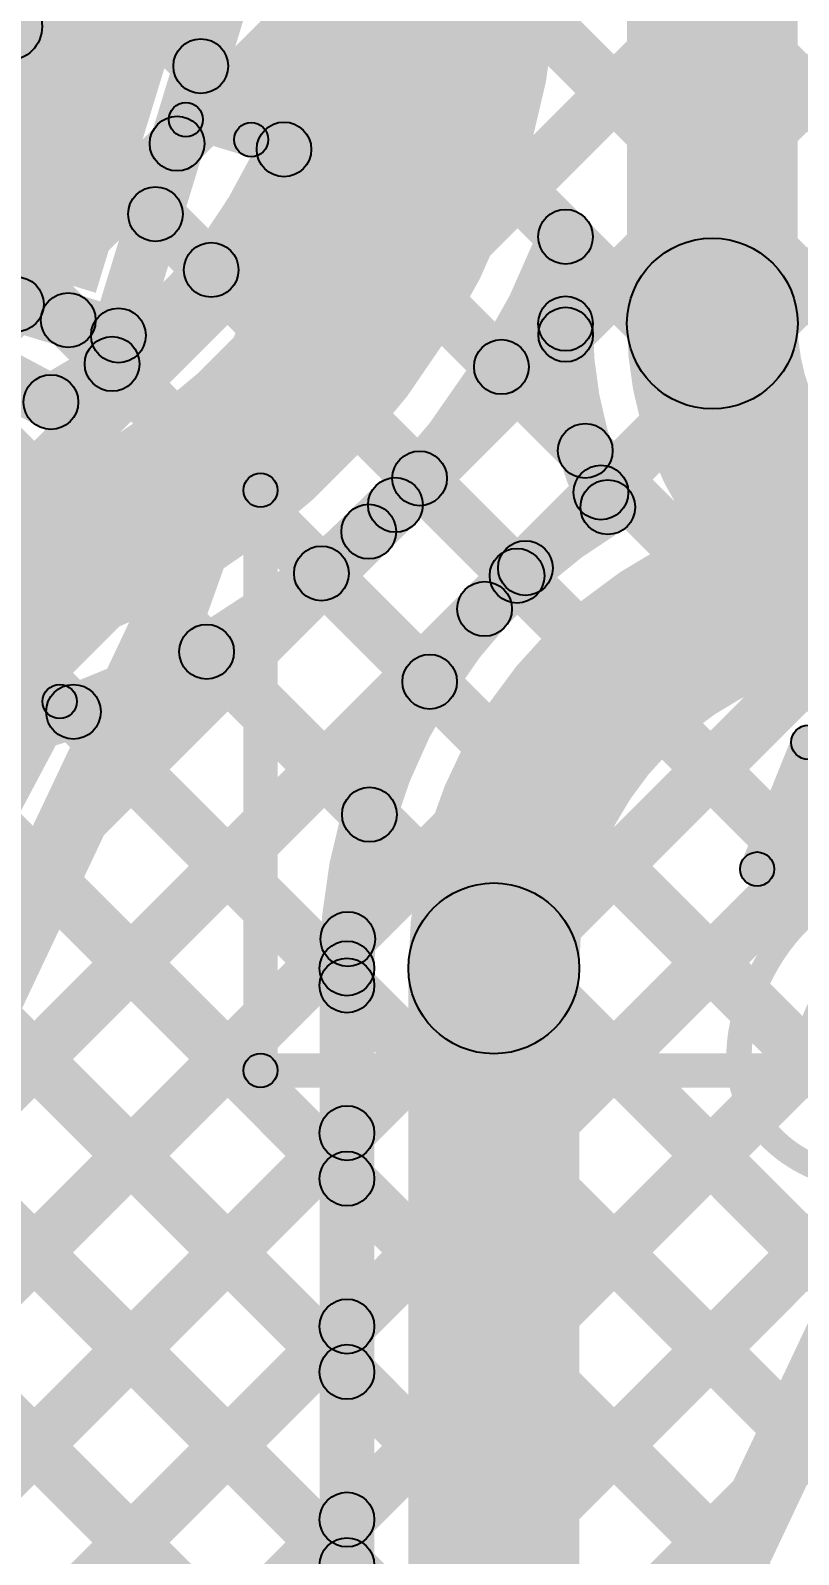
# Model space of a CAD drawing. Header units: millimetres. Extents: x -2.17 to 2.17, y -2.17 to 2.17.
# Drawn here: x 1.0632 to 1.1756, y -0.5861 to -0.363 of the extents above; entities that cross this region are included whole.
import ezdxf

# ---------------------------------------------------------------- set-up
doc = ezdxf.new("R2010")
doc.units = ezdxf.units.MM
doc.header["$MEASUREMENT"] = 0
for name, color, linetype in [('BottomLayer', 5, 'Continuous'), ('BottomOverlay', 54, 'Continuous'), ('Mechanical2', 216, 'Continuous'), ('TopLayer', 1, 'Continuous'), ('TopOverlay', 2, 'Continuous'), ('TopPaste', 8, 'Continuous'), ('TopSolder', 216, 'Continuous')]:
    doc.layers.add(name, color=color, linetype=linetype)

# ---------------------------------------------------------------- blocks, each defined once
blk = doc.blocks.new('YS_SBZ9032C03R16_B_30')
at = {"layer": 'BottomOverlay'}
for points in [[(0.10264, 0.23514), (0.10264, 0.23014), (-0.10264, 0.23014), (-0.10264, 0.23514)], [(0.10014, 0.23264), (0.10514, 0.23264), (0.10514, 0.14772), (0.10014, 0.14772)]]:
    blk.add_hatch(color=54, dxfattribs=at).paths.add_polyline_path(points)
h = blk.add_hatch(color=54, dxfattribs=at)
edge = h.paths.add_edge_path()
edge.add_arc((0.10264, 0.23264), 0.0025, 0, 360)
h = blk.add_hatch(color=54, dxfattribs=at)
edge = h.paths.add_edge_path()
edge.add_arc((0.10264, 0.23264), 0.0025, 0, 360)
h = blk.add_hatch(color=54, dxfattribs=at)
edge = h.paths.add_edge_path()
edge.add_arc((0.10264, 0.14772), 0.0025, 0, 360)
h = blk.add_hatch(color=54, dxfattribs=at)
edge = h.paths.add_edge_path()
edge.add_arc((0.10264, 0.14772), 0.0025, 0, 360)
at = {"layer": 'BottomOverlay', "const_width": 0.005}
blk.add_lwpolyline([(0.10264, 0.14772, -0.180194), (0.17427, 0.04458)], format="xyb", dxfattribs=at)
at = {"layer": 'BottomOverlay'}
for centre in [(0.10264, 0.23264), (0.10264, 0.23264), (0.10264, 0.14772), (0.10264, 0.14772)]:
    blk.add_circle(centre, 0.0025, dxfattribs=at)
blk = doc.blocks.new('YS_SBZ9032C03R16_B_31')
at = {"layer": 'BottomOverlay', "const_width": 0.005}
blk.add_lwpolyline([(0.17434, -0.04428, -0.777083), (-0.17427, -0.04458)], format="xyb", dxfattribs=at)
blk = doc.blocks.new('WS2812B_M____228')
at = {"layer": 'TopOverlay'}
for points in [[(0.0675, -0.06), (0.0725, -0.06), (0.0725, -0.07), (0.0675, -0.07)], [(-0.07, -0.0725), (-0.07, -0.0675), (0.07, -0.0675), (0.07, -0.0725)]]:
    blk.add_hatch(color=2, dxfattribs=at).paths.add_polyline_path(points)
h = blk.add_hatch(color=2, dxfattribs=at)
edge = h.paths.add_edge_path()
edge.add_arc((0.07, -0.07), 0.0025, 0, 360)
h = blk.add_hatch(color=2, dxfattribs=at)
edge = h.paths.add_edge_path()
edge.add_arc((0.07, -0.07), 0.0025, 0, 360)
at = {"layer": 'TopSolder'}
blk.add_hatch(color=216, dxfattribs=at).paths.add_polyline_path([(0.03104, -0.00742), (0.09809, -0.00742), (0.09809, -0.05479), (0.03104, -0.05479)])
at = {"layer": 'TopOverlay'}
blk.add_circle((0.07, -0.07), 0.0025, dxfattribs=at)
blk.add_circle((0.07, -0.07), 0.0025, dxfattribs=at)
blk = doc.blocks.new('WS2812B_M____229')
at = {"layer": 'TopLayer'}
blk.add_hatch(color=1, dxfattribs=at).paths.add_polyline_path([(-0.09409, -0.01142), (-0.03504, -0.01142), (-0.03504, -0.05079), (-0.09409, -0.05079)])
at = {"layer": 'TopOverlay'}
h = blk.add_hatch(color=2, dxfattribs=at)
edge = h.paths.add_edge_path()
edge.add_arc((-0.07, -0.06), 0.0025, 0, 360)
for points in [[(-0.0725, -0.06), (-0.0675, -0.06), (-0.0675, -0.07), (-0.0725, -0.07)], [(-0.07, -0.0725), (-0.07, -0.0675), (0.07, -0.0675), (0.07, -0.0725)]]:
    blk.add_hatch(color=2, dxfattribs=at).paths.add_polyline_path(points)
h = blk.add_hatch(color=2, dxfattribs=at)
edge = h.paths.add_edge_path()
edge.add_arc((-0.07, -0.07), 0.0025, 0, 360)
h = blk.add_hatch(color=2, dxfattribs=at)
edge = h.paths.add_edge_path()
edge.add_arc((-0.07, -0.07), 0.0025, 0, 360)
at = {"layer": 'TopPaste'}
blk.add_hatch(color=8, dxfattribs=at).paths.add_polyline_path([(-0.09409, -0.01142), (-0.03504, -0.01142), (-0.03504, -0.05079), (-0.09409, -0.05079)])
at = {"layer": 'TopSolder'}
blk.add_hatch(color=216, dxfattribs=at).paths.add_polyline_path([(-0.09809, -0.00742), (-0.03104, -0.00742), (-0.03104, -0.05479), (-0.09809, -0.05479)])
at = {"layer": 'TopOverlay'}
for centre in [(-0.07, -0.06), (-0.07, -0.07), (-0.07, -0.07)]:
    blk.add_circle(centre, 0.0025, dxfattribs=at)
blk = doc.blocks.new('C__0402_367')
at = {"layer": 'TopLayer'}
for points in [[(-0.0275, -0.0125), (-0.0275, 0.0125), (-0.0095, 0.0125), (-0.0095, -0.0125)], [(0.0095, -0.0125), (0.0095, 0.0125), (0.0275, 0.0125), (0.0275, -0.0125)]]:
    blk.add_hatch(color=1, dxfattribs=at).paths.add_polyline_path(points)
at = {"layer": 'TopOverlay'}
h = blk.add_hatch(color=2, dxfattribs=at)
edge = h.paths.add_edge_path()
edge.add_arc((-0.031, 0.016), 0.0025, 0, 360)
h = blk.add_hatch(color=2, dxfattribs=at)
edge = h.paths.add_edge_path()
edge.add_arc((-0.031, 0.016), 0.0025, 0, 360)
for points in [[(-0.011, 0.0185), (-0.011, 0.0135), (-0.031, 0.0135), (-0.031, 0.0185)], [(0.031, 0.0185), (0.031, 0.0135), (0.011, 0.0135), (0.011, 0.0185)], [(-0.0285, -0.016), (-0.0335, -0.016), (-0.0335, 0.016), (-0.0285, 0.016)], [(0.0335, -0.016), (0.0285, -0.016), (0.0285, 0.016), (0.0335, 0.016)], [(-0.011, -0.0135), (-0.011, -0.0185), (-0.031, -0.0185), (-0.031, -0.0135)], [(0.031, -0.0135), (0.031, -0.0185), (0.011, -0.0185), (0.011, -0.0135)]]:
    blk.add_hatch(color=2, dxfattribs=at).paths.add_polyline_path(points)
h = blk.add_hatch(color=2, dxfattribs=at)
edge = h.paths.add_edge_path()
edge.add_arc((-0.011, 0.016), 0.0025, 0, 360)
h = blk.add_hatch(color=2, dxfattribs=at)
edge = h.paths.add_edge_path()
edge.add_arc((0.011, 0.016), 0.0025, 0, 360)
h = blk.add_hatch(color=2, dxfattribs=at)
edge = h.paths.add_edge_path()
edge.add_arc((0.031, 0.016), 0.0025, 0, 360)
h = blk.add_hatch(color=2, dxfattribs=at)
edge = h.paths.add_edge_path()
edge.add_arc((0.031, 0.016), 0.0025, 0, 360)
h = blk.add_hatch(color=2, dxfattribs=at)
edge = h.paths.add_edge_path()
edge.add_arc((-0.031, -0.016), 0.0025, 0, 360)
h = blk.add_hatch(color=2, dxfattribs=at)
edge = h.paths.add_edge_path()
edge.add_arc((-0.031, -0.016), 0.0025, 0, 360)
h = blk.add_hatch(color=2, dxfattribs=at)
edge = h.paths.add_edge_path()
edge.add_arc((-0.011, -0.016), 0.0025, 0, 360)
h = blk.add_hatch(color=2, dxfattribs=at)
edge = h.paths.add_edge_path()
edge.add_arc((0.011, -0.016), 0.0025, 0, 360)
h = blk.add_hatch(color=2, dxfattribs=at)
edge = h.paths.add_edge_path()
edge.add_arc((0.031, -0.016), 0.0025, 0, 360)
h = blk.add_hatch(color=2, dxfattribs=at)
edge = h.paths.add_edge_path()
edge.add_arc((0.031, -0.016), 0.0025, 0, 360)
at = {"layer": 'TopPaste'}
for points in [[(-0.0275, -0.0125), (-0.0275, 0.0125), (-0.0095, 0.0125), (-0.0095, -0.0125)], [(0.0095, -0.0125), (0.0095, 0.0125), (0.0275, 0.0125), (0.0275, -0.0125)]]:
    blk.add_hatch(color=8, dxfattribs=at).paths.add_polyline_path(points)
at = {"layer": 'TopSolder'}
for points in [[(-0.02986, -0.01486), (-0.02986, 0.01486), (-0.00714, 0.01486), (-0.00714, -0.01486)], [(0.00714, -0.01486), (0.00714, 0.01486), (0.02986, 0.01486), (0.02986, -0.01486)]]:
    blk.add_hatch(color=216, dxfattribs=at).paths.add_polyline_path(points)
at = {"layer": 'TopOverlay'}
for centre in [(-0.031, 0.016), (-0.031, 0.016), (-0.011, 0.016), (0.011, 0.016), (0.031, 0.016), (0.031, 0.016), (-0.031, -0.016), (-0.031, -0.016), (-0.011, -0.016), (0.011, -0.016), (0.031, -0.016), (0.031, -0.016)]:
    blk.add_circle(centre, 0.0025, dxfattribs=at)

msp = doc.modelspace()

# ---------------------------------------------------------------- hatches: boundary and pattern name
at = {"layer": 'BottomLayer'}
for points in [[(0.82147, -0.67669), (0.81581, -0.67103), (1.34765, -0.13919), (1.35331, -0.14485)], [(0.80487, -0.66501), (0.79921, -0.65935), (1.29228, -0.16628), (1.29793, -0.17194)], [(0.82147, -0.70498), (0.81581, -0.69932), (1.34765, -0.16748), (1.35331, -0.17313)], [(0.82147, -0.73326), (0.81581, -0.7276), (1.29001, -0.2534), (1.29567, -0.25906)], [(0.74357, -0.83944), (0.73791, -0.83378), (1.29001, -0.28168), (1.29567, -0.28734)], [(0.77658, -0.66501), (0.77093, -0.65935), (1.13249, -0.29778), (1.13815, -0.30344)], [(1.10329, -0.30426), (1.10895, -0.29861), (1.43683, -0.62649), (1.43117, -0.63215)], [(0.77186, -0.83944), (0.7662, -0.83378), (1.29001, -0.30997), (1.29567, -0.31562)], [(0.80014, -0.83944), (0.79448, -0.83378), (1.30405, -0.32422), (1.30971, -0.32987)], [(0.82842, -0.83944), (0.82277, -0.83378), (1.33233, -0.32422), (1.33799, -0.32987)], [(1.03114, -0.66501), (1.02549, -0.65935), (1.36062, -0.32422), (1.36628, -0.32987)], [(1.05943, -0.66501), (1.05377, -0.65935), (1.3889, -0.32422), (1.39456, -0.32987)], [(1.07233, -0.32987), (1.07799, -0.32422), (1.43683, -0.68306), (1.43117, -0.68872)], [(1.08771, -0.66501), (1.08205, -0.65935), (1.41719, -0.32422), (1.42284, -0.32987)], [(1.10061, -0.32987), (1.10627, -0.32422), (1.43683, -0.65477), (1.43117, -0.66043)], [(1.06606, -0.35188), (1.07171, -0.34623), (1.43683, -0.71134), (1.43117, -0.717)], [(1.05333, -0.36745), (1.05899, -0.36179), (1.43683, -0.73963), (1.43117, -0.74528)], [(0.97347, -0.37244), (0.97913, -0.36678), (1.4245, -0.81215), (1.41884, -0.81781)], [(1.00176, -0.37244), (1.00741, -0.36678), (1.43318, -0.79255), (1.42753, -0.79821)], [(1.03004, -0.37244), (1.0357, -0.36678), (1.43683, -0.76791), (1.43117, -0.77357)], [(0.94747, -0.37472), (0.95313, -0.36907), (1.41215, -0.82808), (1.40649, -0.83374)], [(0.93465, -0.39019), (0.94031, -0.38453), (1.39646, -0.84068), (1.3908, -0.84634)], [(0.92449, -0.40831), (0.93014, -0.40265), (1.37715, -0.84965), (1.37149, -0.85531)], [(0.90432, -0.41642), (0.90997, -0.41076), (1.35297, -0.85376), (1.34731, -0.85941)]]:
    msp.add_hatch(color=5, dxfattribs=at).paths.add_polyline_path(points)
at = {"layer": 'TopLayer'}
for points in [[(1.1755, -0.40594), (1.1505, -0.40594), (1.1505, -0.30961), (1.1755, -0.30961)], [(1.07986, -0.40885), (1.07221, -0.40651), (1.09474, -0.33282), (1.10239, -0.33516)], [(1.08745, -0.38243), (1.08179, -0.37677), (1.10327, -0.35529), (1.10893, -0.36094)], [(1.08526, -0.37109), (1.09091, -0.36543), (1.10311, -0.37762), (1.09745, -0.38328)], [(1.07863, -0.39275), (1.08429, -0.38709), (1.09245, -0.39525), (1.0868, -0.40091)], [(1.03456, -0.39918), (1.0369, -0.39153), (1.0772, -0.40386), (1.07486, -0.41151)], [(1.1455, -0.40594), (1.1375, -0.40594), (1.1375, -0.39323), (1.1455, -0.39323)], [(1.02893, -0.40217), (1.03269, -0.39511), (1.06803, -0.4139), (1.06428, -0.42096)], [(1.05634, -0.41353), (1.05068, -0.40788), (1.05827, -0.40029), (1.06393, -0.40594)], [(1.06587, -0.40827), (1.07153, -0.40261), (1.07794, -0.40902), (1.07228, -0.41468)], [(1.11942, -0.43531), (1.11376, -0.42965), (1.13869, -0.40472), (1.14435, -0.41038)], [(1.12928, -0.4151), (1.13493, -0.40945), (1.14722, -0.42173), (1.14156, -0.42739)], [(1.11731, -0.43142), (1.12297, -0.42577), (1.13723, -0.44003), (1.13157, -0.44568)], [(1.13846, -0.44455), (1.1328, -0.43889), (1.14386, -0.42783), (1.14952, -0.43349)], [(1.05488, -0.49985), (1.04922, -0.49419), (1.10986, -0.43356), (1.11551, -0.43921)], [(1.10293, -0.44533), (1.10859, -0.43967), (1.12444, -0.45552), (1.11878, -0.46118)], [(1.05488, -0.52813), (1.04922, -0.52248), (1.12682, -0.44487), (1.13248, -0.45053)], [(1.08612, -0.4568), (1.09178, -0.45114), (1.11561, -0.47498), (1.10995, -0.48064)], [(1.06662, -0.46558), (1.07228, -0.45993), (1.11233, -0.49998), (1.10667, -0.50564)], [(1.05112, -0.47837), (1.05678, -0.47271), (1.11233, -0.52826), (1.10667, -0.53392)], [(1.05374, -0.55756), (1.04808, -0.5519), (1.10679, -0.49319), (1.11245, -0.49885)], [(1.04922, -0.50475), (1.05488, -0.4991), (1.11233, -0.55655), (1.10667, -0.56221)], [(1.1135, -0.59315), (1.1055, -0.59315), (1.1055, -0.50031), (1.1135, -0.50031)], [(1.1435, -0.61461), (1.1185, -0.61461), (1.1185, -0.50031), (1.1435, -0.50031)], [(1.03956, -0.60001), (1.03391, -0.59436), (1.10667, -0.52159), (1.11233, -0.52725)], [(1.04922, -0.53304), (1.05488, -0.52738), (1.11233, -0.58483), (1.10667, -0.59049)], [(1.05684, -0.61102), (1.05119, -0.60536), (1.10667, -0.54988), (1.11233, -0.55554)], [(1.04774, -0.55985), (1.0534, -0.55419), (1.09182, -0.59261), (1.08616, -0.59826)], [(1.0991, -0.59705), (1.09344, -0.59139), (1.10667, -0.57816), (1.11233, -0.58382)]]:
    msp.add_hatch(color=1, dxfattribs=at).paths.add_polyline_path(points)
h = msp.add_hatch(color=1, dxfattribs=at)
edge = h.paths.add_edge_path()
edge.add_arc((1.05987, -0.36245), 0.005, 0, 360)
h = msp.add_hatch(color=1, dxfattribs=at)
edge = h.paths.add_edge_path()
edge.add_arc((1.08809, -0.36826), 0.004, 0, 360)
h = msp.add_hatch(color=1, dxfattribs=at)
edge = h.paths.add_edge_path()
edge.add_arc((1.08462, -0.3796), 0.004, 0, 360)
h = msp.add_hatch(color=1, dxfattribs=at)
edge = h.paths.add_edge_path()
edge.add_arc((1.10028, -0.38045), 0.004, 0, 360)
h = msp.add_hatch(color=1, dxfattribs=at)
edge = h.paths.add_edge_path()
edge.add_arc((1.08146, -0.38992), 0.004, 0, 360)
h = msp.add_hatch(color=1, dxfattribs=at)
edge = h.paths.add_edge_path()
edge.add_arc((1.1415, -0.39323), 0.004, 0, 360)
h = msp.add_hatch(color=1, dxfattribs=at)
edge = h.paths.add_edge_path()
edge.add_arc((1.1415, -0.39323), 0.004, 0, 360)
h = msp.add_hatch(color=1, dxfattribs=at)
edge = h.paths.add_edge_path()
edge.add_arc((1.08962, -0.39808), 0.004, 0, 360)
h = msp.add_hatch(color=1, dxfattribs=at)
edge = h.paths.add_edge_path()
edge.add_arc((1.163, -0.40594), 0.0125, 0, 360)
h = msp.add_hatch(color=1, dxfattribs=at)
edge = h.paths.add_edge_path()
edge.add_arc((1.163, -0.40594), 0.0125, 0, 360)
h = msp.add_hatch(color=1, dxfattribs=at)
edge = h.paths.add_edge_path()
edge.add_arc((1.0611, -0.40312), 0.004, 0, 360)
h = msp.add_hatch(color=1, dxfattribs=at)
edge = h.paths.add_edge_path()
edge.add_arc((1.0687, -0.40544), 0.004, 0, 360)
h = msp.add_hatch(color=1, dxfattribs=at)
edge = h.paths.add_edge_path()
edge.add_arc((1.07603, -0.40768), 0.004, 0, 360)
h = msp.add_hatch(color=1, dxfattribs=at)
edge = h.paths.add_edge_path()
edge.add_arc((1.07603, -0.40768), 0.004, 0, 360)
h = msp.add_hatch(color=1, dxfattribs=at)
edge = h.paths.add_edge_path()
edge.add_arc((1.1415, -0.40594), 0.004, 0, 360)
h = msp.add_hatch(color=1, dxfattribs=at)
edge = h.paths.add_edge_path()
edge.add_arc((1.1415, -0.40594), 0.004, 0, 360)
h = msp.add_hatch(color=1, dxfattribs=at)
edge = h.paths.add_edge_path()
edge.add_arc((1.14152, -0.40755), 0.004, 0, 360)
h = msp.add_hatch(color=1, dxfattribs=at)
edge = h.paths.add_edge_path()
edge.add_arc((1.07511, -0.41185), 0.004, 0, 360)
h = msp.add_hatch(color=1, dxfattribs=at)
edge = h.paths.add_edge_path()
edge.add_arc((1.13211, -0.41228), 0.004, 0, 360)
h = msp.add_hatch(color=1, dxfattribs=at)
edge = h.paths.add_edge_path()
edge.add_arc((1.06616, -0.41743), 0.004, 0, 360)
h = msp.add_hatch(color=1, dxfattribs=at)
edge = h.paths.add_edge_path()
edge.add_arc((1.06616, -0.41743), 0.004, 0, 360)
h = msp.add_hatch(color=1, dxfattribs=at)
edge = h.paths.add_edge_path()
edge.add_arc((1.14439, -0.42456), 0.004, 0, 360)
h = msp.add_hatch(color=1, dxfattribs=at)
edge = h.paths.add_edge_path()
edge.add_arc((1.12014, -0.42859), 0.004, 0, 360)
h = msp.add_hatch(color=1, dxfattribs=at)
edge = h.paths.add_edge_path()
edge.add_arc((1.14669, -0.43066), 0.004, 0, 360)
h = msp.add_hatch(color=1, dxfattribs=at)
edge = h.paths.add_edge_path()
edge.add_arc((1.11659, -0.43248), 0.004, 0, 360)
h = msp.add_hatch(color=1, dxfattribs=at)
edge = h.paths.add_edge_path()
edge.add_arc((1.14769, -0.43281), 0.004, 0, 360)
h = msp.add_hatch(color=1, dxfattribs=at)
edge = h.paths.add_edge_path()
edge.add_arc((1.14769, -0.43281), 0.004, 0, 360)
h = msp.add_hatch(color=1, dxfattribs=at)
edge = h.paths.add_edge_path()
edge.add_arc((1.11269, -0.43638), 0.004, 0, 360)
h = msp.add_hatch(color=1, dxfattribs=at)
edge = h.paths.add_edge_path()
edge.add_arc((1.10576, -0.4425), 0.004, 0, 360)
h = msp.add_hatch(color=1, dxfattribs=at)
edge = h.paths.add_edge_path()
edge.add_arc((1.1344, -0.44285), 0.004, 0, 360)
h = msp.add_hatch(color=1, dxfattribs=at)
edge = h.paths.add_edge_path()
edge.add_arc((1.13563, -0.44172), 0.004, 0, 360)
h = msp.add_hatch(color=1, dxfattribs=at)
edge = h.paths.add_edge_path()
edge.add_arc((1.12965, -0.4477), 0.004, 0, 360)
h = msp.add_hatch(color=1, dxfattribs=at)
edge = h.paths.add_edge_path()
edge.add_arc((1.08895, -0.45397), 0.004, 0, 360)
h = msp.add_hatch(color=1, dxfattribs=at)
edge = h.paths.add_edge_path()
edge.add_arc((1.12161, -0.45835), 0.004, 0, 360)
h = msp.add_hatch(color=1, dxfattribs=at)
edge = h.paths.add_edge_path()
edge.add_arc((1.06945, -0.46276), 0.004, 0, 360)
h = msp.add_hatch(color=1, dxfattribs=at)
edge = h.paths.add_edge_path()
edge.add_arc((1.11278, -0.47781), 0.004, 0, 360)
h = msp.add_hatch(color=1, dxfattribs=at)
edge = h.paths.add_edge_path()
edge.add_arc((1.131, -0.50031), 0.0125, 0, 360)
h = msp.add_hatch(color=1, dxfattribs=at)
edge = h.paths.add_edge_path()
edge.add_arc((1.131, -0.50031), 0.0125, 0, 360)
h = msp.add_hatch(color=1, dxfattribs=at)
edge = h.paths.add_edge_path()
edge.add_arc((1.10962, -0.49602), 0.004, 0, 360)
h = msp.add_hatch(color=1, dxfattribs=at)
edge = h.paths.add_edge_path()
edge.add_arc((1.1095, -0.50031), 0.004, 0, 360)
h = msp.add_hatch(color=1, dxfattribs=at)
edge = h.paths.add_edge_path()
edge.add_arc((1.1095, -0.50031), 0.004, 0, 360)
h = msp.add_hatch(color=1, dxfattribs=at)
edge = h.paths.add_edge_path()
edge.add_arc((1.1095, -0.50281), 0.004, 0, 360)
h = msp.add_hatch(color=1, dxfattribs=at)
edge = h.paths.add_edge_path()
edge.add_arc((1.1095, -0.52442), 0.004, 0, 360)
h = msp.add_hatch(color=1, dxfattribs=at)
edge = h.paths.add_edge_path()
edge.add_arc((1.1095, -0.53109), 0.004, 0, 360)
h = msp.add_hatch(color=1, dxfattribs=at)
edge = h.paths.add_edge_path()
edge.add_arc((1.1095, -0.55271), 0.004, 0, 360)
h = msp.add_hatch(color=1, dxfattribs=at)
edge = h.paths.add_edge_path()
edge.add_arc((1.1095, -0.55938), 0.004, 0, 360)
h = msp.add_hatch(color=1, dxfattribs=at)
edge = h.paths.add_edge_path()
edge.add_arc((1.1095, -0.58099), 0.004, 0, 360)
h = msp.add_hatch(color=1, dxfattribs=at)
edge = h.paths.add_edge_path()
edge.add_arc((1.1095, -0.58766), 0.004, 0, 360)

# ---------------------------------------------------------------- linework, layer by layer
at = {"layer": 'BottomLayer', "const_width": 0.008}
msp.add_lwpolyline([(1.071, -0.33761, -0.414214), (1.039, -0.36961)], format="xyb", dxfattribs=at)
at = {"layer": 'Mechanical2', "const_width": 0.01}
for points in [[(2.16535, 0.001, 1), (-2.16535, 0.001, 1)], [(2.08135, -0.01, 1), (-2.04935, -0.01, 1)], [(1.84055, 0.001, 1), (-1.84055, 0.001, 1)], [(1.6437, 0.001, 1), (-1.6437, 0.001, 1)], [(1.50394, 0, 1), (-1.50394, 0, 1)], [(1.30709, 0.001, 1), (-1.30709, 0.001, 1)], [(1.17323, 0.001, 1), (-1.17323, 0.001, 1)]]:
    msp.add_lwpolyline(points, format="xyb", close=True, dxfattribs=at)
at = {"layer": 'TopLayer'}
for points, const_width in [([(1.128, -0.35034, -0.414214), (1.03055, -0.4478)], 0.025), ([(1.1065, -0.35034, -0.27752), (1.06616, -0.41743)], 0.008), ([(1.1415, -0.39323, -0.244558), (1.05912, -0.46581)], 0.008), ([(1.18823, -0.44307, -0.307662), (1.163, -0.40594)], 0.025), ([(1.14769, -0.43281, -0.113664), (1.1415, -0.40594)], 0.008), ([(1.1095, -0.50031, -0.263299), (1.14769, -0.43281)], 0.008), ([(1.131, -0.50031, -0.414213), (1.18823, -0.44307)], 0.025), ([(1.163, -0.65161, -0.414214), (1.24179, -0.57282)], 0.025)]:
    msp.add_lwpolyline(points, format="xyb", dxfattribs=dict(at, const_width=const_width))
for centre, radius in [((1.05987, -0.36245), 0.005), ((1.08809, -0.36826), 0.004), ((1.08462, -0.3796), 0.004), ((1.10028, -0.38045), 0.004), ((1.08146, -0.38992), 0.004), ((1.1415, -0.39323), 0.004), ((1.1415, -0.39323), 0.004), ((1.08962, -0.39808), 0.004), ((1.163, -0.40594), 0.0125), ((1.163, -0.40594), 0.0125), ((1.0611, -0.40312), 0.004), ((1.0687, -0.40544), 0.004), ((1.07603, -0.40768), 0.004), ((1.07603, -0.40768), 0.004), ((1.1415, -0.40594), 0.004), ((1.1415, -0.40594), 0.004), ((1.14152, -0.40755), 0.004), ((1.07511, -0.41185), 0.004), ((1.13211, -0.41228), 0.004), ((1.06616, -0.41743), 0.004), ((1.06616, -0.41743), 0.004), ((1.14439, -0.42456), 0.004), ((1.12014, -0.42859), 0.004), ((1.14669, -0.43066), 0.004), ((1.11659, -0.43248), 0.004), ((1.14769, -0.43281), 0.004), ((1.14769, -0.43281), 0.004), ((1.11269, -0.43638), 0.004), ((1.10576, -0.4425), 0.004), ((1.1344, -0.44285), 0.004), ((1.13563, -0.44172), 0.004), ((1.12965, -0.4477), 0.004), ((1.08895, -0.45397), 0.004), ((1.12161, -0.45835), 0.004), ((1.06945, -0.46276), 0.004), ((1.11278, -0.47781), 0.004), ((1.131, -0.50031), 0.0125), ((1.131, -0.50031), 0.0125), ((1.10962, -0.49602), 0.004), ((1.1095, -0.50031), 0.004), ((1.1095, -0.50031), 0.004), ((1.1095, -0.50281), 0.004), ((1.1095, -0.52442), 0.004), ((1.1095, -0.53109), 0.004), ((1.1095, -0.55271), 0.004), ((1.1095, -0.55938), 0.004), ((1.1095, -0.58099), 0.004), ((1.1095, -0.58766), 0.004)]:
    msp.add_circle(centre, radius, dxfattribs=at)

# ---------------------------------------------------------------- block references
for name, p, rotation in [('YS_SBZ9032C03R16_B_30', (1.19948, -0.28261), 180), ('WS2812B_M____229', (1.049, -0.29161), 73), ('WS2812B_M____228', (0.97277, -0.4902), 62), ('C__0402_367', (1.196, -0.46303), 248), ('YS_SBZ9032C03R16_B_31', (0.912, -0.70661), 180)]:
    msp.add_blockref(name, p, dxfattribs=dict(rotation=rotation))

# ---------------------------------------------------------------- texts
at = {"layer": 'TopOverlay'}
msp.add_text('@', height=0.04, rotation=338, dxfattribs=at).set_placement((1.158, -0.51461))

doc.saveas('drawing.dxf')
